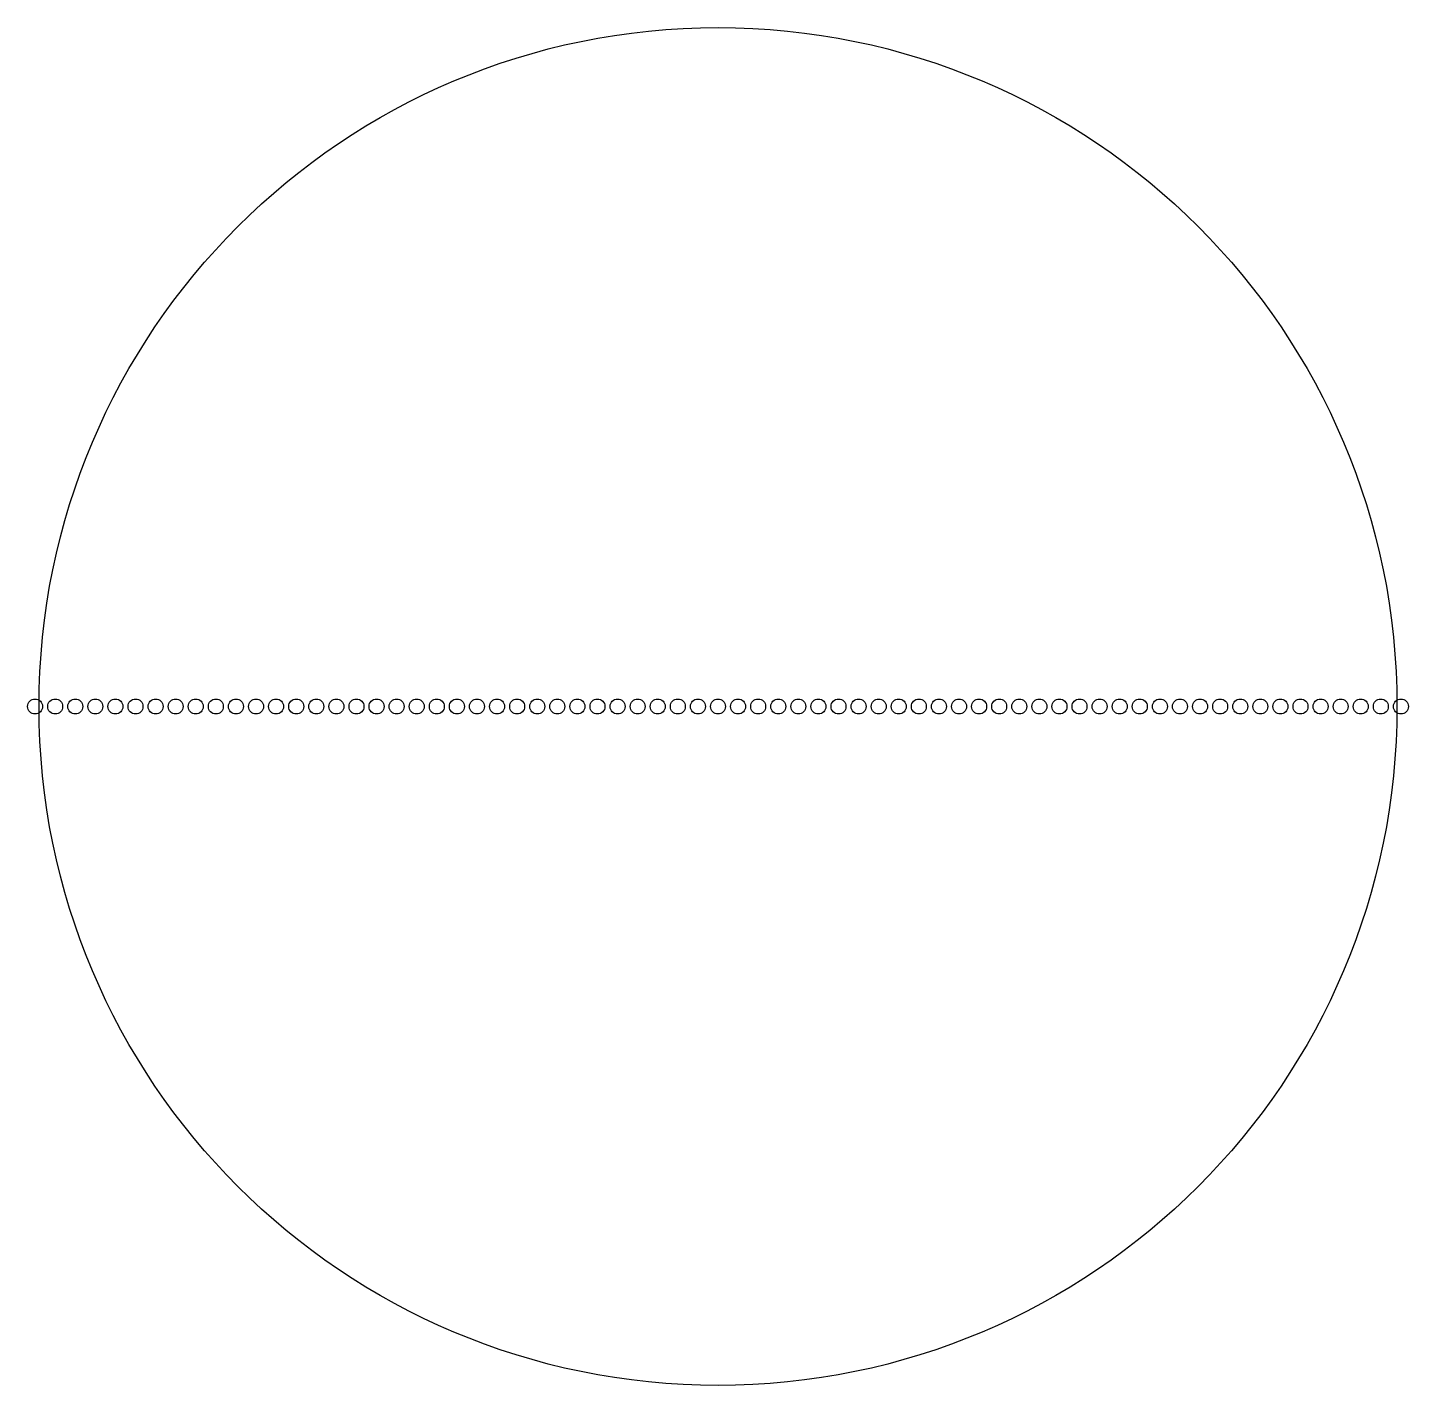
# Model space of a CAD drawing. Header units: millimetres. Extents: x -25.4 to 25.4, y -25 to 25.
import ezdxf

# ---------------------------------------------------------------- set-up
doc = ezdxf.new("R2010")
doc.units = ezdxf.units.MM

msp = doc.modelspace()

# ---------------------------------------------------------------- linework, layer by layer
at = {"layer": 'GUIDE_50MM_NOT_CHROME'}
msp.add_circle((0, 0), 25, dxfattribs=at)
at = {"layer": 'OPAQUE_BOUNDARY'}
for centre in [(-25.146, 0), (-24.406, 0), (-23.667, 0), (-22.927, 0), (-22.187, 0), (-21.448, 0), (-20.708, 0), (-19.969, 0), (-19.229, 0), (-18.49, 0), (-17.75, 0), (-17.01, 0), (-16.271, 0), (-15.531, 0), (-14.792, 0), (-14.052, 0), (-13.312, 0), (-12.573, 0), (-11.833, 0), (-11.094, 0), (-10.354, 0), (-9.615, 0), (-8.875, 0), (-8.135, 0), (-7.396, 0), (-6.656, 0), (-5.917, 0), (-5.177, 0), (-4.438, 0), (-3.698, 0), (-2.958, 0), (-2.219, 0), (-1.479, 0), (-0.74, 0), (0, 0), (0.74, 0), (1.479, 0), (2.219, 0), (2.958, 0), (3.698, 0), (4.438, 0), (5.177, 0), (5.917, 0), (6.656, 0), (7.396, 0), (8.135, 0), (8.875, 0), (9.615, 0), (10.354, 0), (11.094, 0), (11.833, 0), (12.573, 0), (13.312, 0), (14.052, 0), (14.792, 0), (15.531, 0), (16.271, 0), (17.01, 0), (17.75, 0), (18.49, 0), (19.229, 0), (19.969, 0), (20.708, 0), (21.448, 0), (22.187, 0), (22.927, 0), (23.667, 0), (24.406, 0), (25.146, 0)]:
    msp.add_circle(centre, 0.275, dxfattribs=at)

doc.saveas('drawing.dxf')
